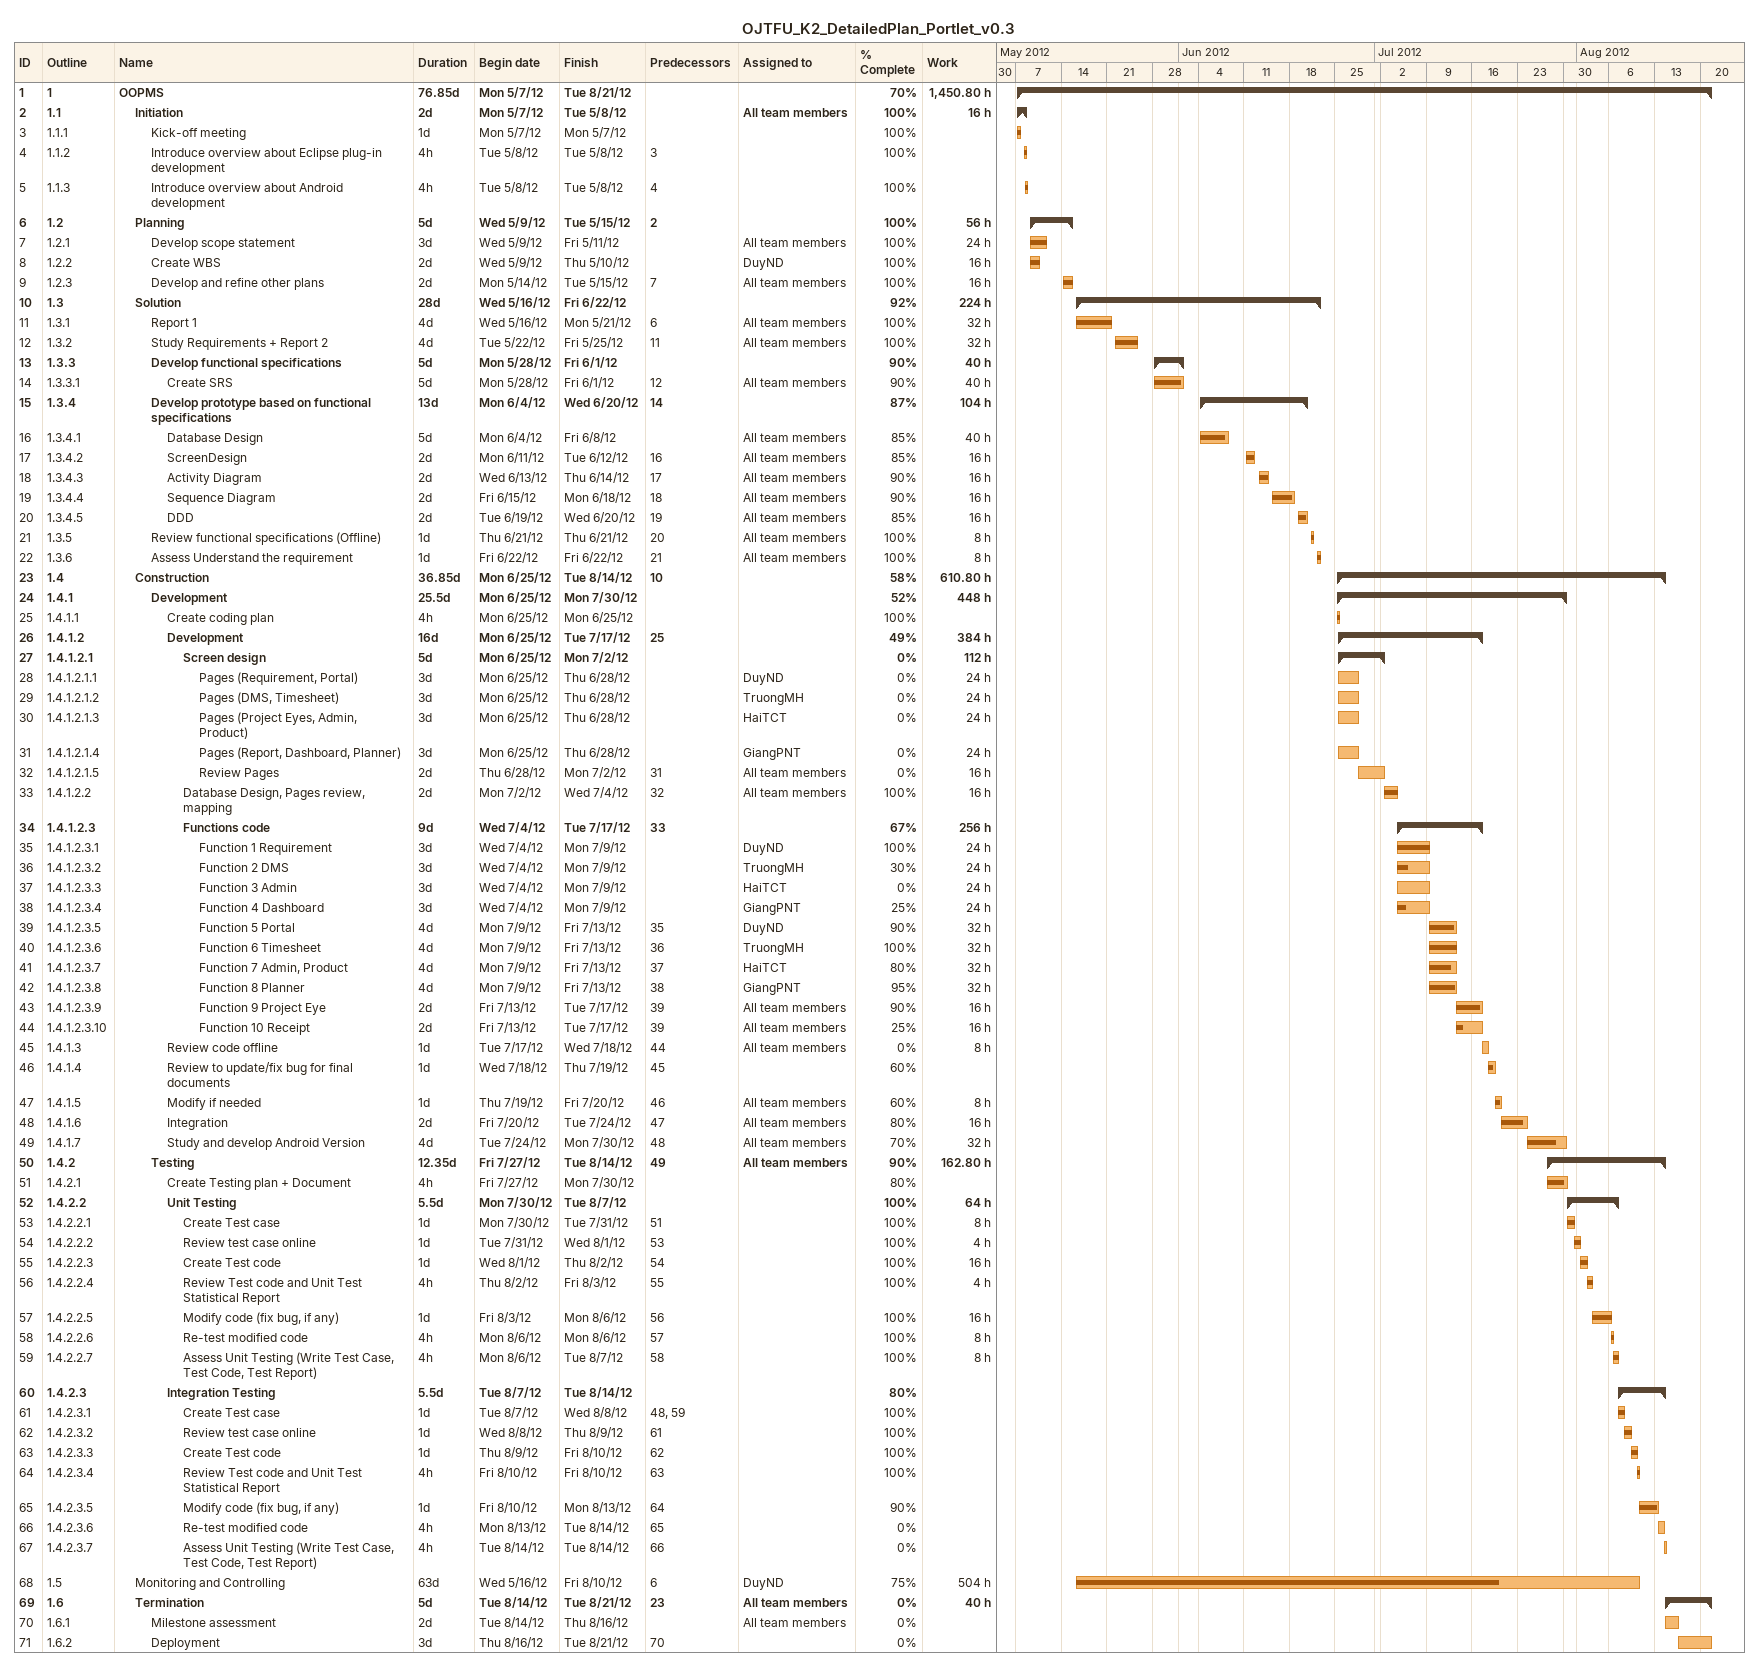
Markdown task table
OJTFU_K2_DetailedPlan_Portlet_v0.3

| ID | WBS | Task | Duration | Start | Finish | Predecessors | Resources | % complete | Work (h) |
|---|---|---|---|---|---|---|---|---|---|
| 1 | 1 | **OOPMS** | 76.85d | 2012-05-07 | 2012-08-21 |  |  | 70 | 1450.80 |
| 2 | 1.1 | **Initiation** | 2d | 2012-05-07 | 2012-05-08 |  | All team members | 100 | 16 |
| 3 | 1.1.1 | Kick-off meeting | 1d | 2012-05-07 | 2012-05-07 |  |  | 100 |  |
| 4 | 1.1.2 | Introduce overview about Eclipse plug-in development | 4h | 2012-05-08 | 2012-05-08 | 3 |  | 100 |  |
| 5 | 1.1.3 | Introduce overview about Android development | 4h | 2012-05-08 | 2012-05-08 | 4 |  | 100 |  |
| 6 | 1.2 | **Planning** | 5d | 2012-05-09 | 2012-05-15 | 2 |  | 100 | 56 |
| 7 | 1.2.1 | Develop scope statement | 3d | 2012-05-09 | 2012-05-11 |  | All team members | 100 | 24 |
| 8 | 1.2.2 | Create WBS | 2d | 2012-05-09 | 2012-05-10 |  | DuyND | 100 | 16 |
| 9 | 1.2.3 | Develop and refine other plans | 2d | 2012-05-14 | 2012-05-15 | 7 | All team members | 100 | 16 |
| 10 | 1.3 | **Solution** | 28d | 2012-05-16 | 2012-06-22 |  |  | 92 | 224 |
| 11 | 1.3.1 | Report 1 | 4d | 2012-05-16 | 2012-05-21 | 6 | All team members | 100 | 32 |
| 12 | 1.3.2 | Study Requirements + Report 2 | 4d | 2012-05-22 | 2012-05-25 | 11 | All team members | 100 | 32 |
| 13 | 1.3.3 | **Develop functional specifications** | 5d | 2012-05-28 | 2012-06-01 |  |  | 90 | 40 |
| 14 | 1.3.3.1 | Create SRS | 5d | 2012-05-28 | 2012-06-01 | 12 | All team members | 90 | 40 |
| 15 | 1.3.4 | **Develop prototype based on functional specifications** | 13d | 2012-06-04 | 2012-06-20 | 14 |  | 87 | 104 |
| 16 | 1.3.4.1 | Database Design | 5d | 2012-06-04 | 2012-06-08 |  | All team members | 85 | 40 |
| 17 | 1.3.4.2 | ScreenDesign | 2d | 2012-06-11 | 2012-06-12 | 16 | All team members | 85 | 16 |
| 18 | 1.3.4.3 | Activity Diagram | 2d | 2012-06-13 | 2012-06-14 | 17 | All team members | 90 | 16 |
| 19 | 1.3.4.4 | Sequence Diagram | 2d | 2012-06-15 | 2012-06-18 | 18 | All team members | 90 | 16 |
| 20 | 1.3.4.5 | DDD | 2d | 2012-06-19 | 2012-06-20 | 19 | All team members | 85 | 16 |
| 21 | 1.3.5 | Review functional specifications (Offline) | 1d | 2012-06-21 | 2012-06-21 | 20 | All team members | 100 | 8 |
| 22 | 1.3.6 | Assess Understand the requirement | 1d | 2012-06-22 | 2012-06-22 | 21 | All team members | 100 | 8 |
| 23 | 1.4 | **Construction** | 36.85d | 2012-06-25 | 2012-08-14 | 10 |  | 58 | 610.80 |
| 24 | 1.4.1 | **Development** | 25.5d | 2012-06-25 | 2012-07-30 |  |  | 52 | 448 |
| 25 | 1.4.1.1 | Create coding plan | 4h | 2012-06-25 | 2012-06-25 |  |  | 100 |  |
| 26 | 1.4.1.2 | **Development** | 16d | 2012-06-25 | 2012-07-17 | 25 |  | 49 | 384 |
| 27 | 1.4.1.2.1 | **Screen design** | 5d | 2012-06-25 | 2012-07-02 |  |  | 0 | 112 |
| 28 | 1.4.1.2.1.1 | Pages (Requirement, Portal) | 3d | 2012-06-25 | 2012-06-28 |  | DuyND | 0 | 24 |
| 29 | 1.4.1.2.1.2 | Pages (DMS, Timesheet) | 3d | 2012-06-25 | 2012-06-28 |  | TruongMH | 0 | 24 |
| 30 | 1.4.1.2.1.3 | Pages (Project Eyes, Admin, Product) | 3d | 2012-06-25 | 2012-06-28 |  | HaiTCT | 0 | 24 |
| 31 | 1.4.1.2.1.4 | Pages (Report, Dashboard, Planner) | 3d | 2012-06-25 | 2012-06-28 |  | GiangPNT | 0 | 24 |
| 32 | 1.4.1.2.1.5 | Review Pages | 2d | 2012-06-28 | 2012-07-02 | 31 | All team members | 0 | 16 |
| 33 | 1.4.1.2.2 | Database Design, Pages review, mapping | 2d | 2012-07-02 | 2012-07-04 | 32 | All team members | 100 | 16 |
| 34 | 1.4.1.2.3 | **Functions code** | 9d | 2012-07-04 | 2012-07-17 | 33 |  | 67 | 256 |
| 35 | 1.4.1.2.3.1 | Function 1 Requirement | 3d | 2012-07-04 | 2012-07-09 |  | DuyND | 100 | 24 |
| 36 | 1.4.1.2.3.2 | Function 2 DMS | 3d | 2012-07-04 | 2012-07-09 |  | TruongMH | 30 | 24 |
| 37 | 1.4.1.2.3.3 | Function 3 Admin | 3d | 2012-07-04 | 2012-07-09 |  | HaiTCT | 0 | 24 |
| 38 | 1.4.1.2.3.4 | Function 4 Dashboard | 3d | 2012-07-04 | 2012-07-09 |  | GiangPNT | 25 | 24 |
| 39 | 1.4.1.2.3.5 | Function 5 Portal | 4d | 2012-07-09 | 2012-07-13 | 35 | DuyND | 90 | 32 |
| 40 | 1.4.1.2.3.6 | Function 6 Timesheet | 4d | 2012-07-09 | 2012-07-13 | 36 | TruongMH | 100 | 32 |
| 41 | 1.4.1.2.3.7 | Function 7 Admin, Product | 4d | 2012-07-09 | 2012-07-13 | 37 | HaiTCT | 80 | 32 |
| 42 | 1.4.1.2.3.8 | Function 8 Planner | 4d | 2012-07-09 | 2012-07-13 | 38 | GiangPNT | 95 | 32 |
| 43 | 1.4.1.2.3.9 | Function 9 Project Eye | 2d | 2012-07-13 | 2012-07-17 | 39 | All team members | 90 | 16 |
| 44 | 1.4.1.2.3.10 | Function 10 Receipt | 2d | 2012-07-13 | 2012-07-17 | 39 | All team members | 25 | 16 |
| 45 | 1.4.1.3 | Review code offline | 1d | 2012-07-17 | 2012-07-18 | 44 | All team members | 0 | 8 |
| 46 | 1.4.1.4 | Review to update/fix bug for final documents | 1d | 2012-07-18 | 2012-07-19 | 45 |  | 60 |  |
| 47 | 1.4.1.5 | Modify if needed | 1d | 2012-07-19 | 2012-07-20 | 46 | All team members | 60 | 8 |
| 48 | 1.4.1.6 | Integration | 2d | 2012-07-20 | 2012-07-24 | 47 | All team members | 80 | 16 |
| 49 | 1.4.1.7 | Study and develop Android Version | 4d | 2012-07-24 | 2012-07-30 | 48 | All team members | 70 | 32 |
| 50 | 1.4.2 | **Testing** | 12.35d | 2012-07-27 | 2012-08-14 | 49 | All team members | 90 | 162.80 |
| 51 | 1.4.2.1 | Create Testing plan + Document | 4h | 2012-07-27 | 2012-07-30 |  |  | 80 |  |
| 52 | 1.4.2.2 | **Unit Testing** | 5.5d | 2012-07-30 | 2012-08-07 |  |  | 100 | 64 |
| 53 | 1.4.2.2.1 | Create Test case | 1d | 2012-07-30 | 2012-07-31 | 51 |  | 100 | 8 |
| 54 | 1.4.2.2.2 | Review test case online | 1d | 2012-07-31 | 2012-08-01 | 53 |  | 100 | 4 |
| 55 | 1.4.2.2.3 | Create Test code | 1d | 2012-08-01 | 2012-08-02 | 54 |  | 100 | 16 |
| 56 | 1.4.2.2.4 | Review Test code and Unit Test Statistical Report | 4h | 2012-08-02 | 2012-08-03 | 55 |  | 100 | 4 |
| 57 | 1.4.2.2.5 | Modify code (fix bug, if any) | 1d | 2012-08-03 | 2012-08-06 | 56 |  | 100 | 16 |
| 58 | 1.4.2.2.6 | Re-test modified code | 4h | 2012-08-06 | 2012-08-06 | 57 |  | 100 | 8 |
| 59 | 1.4.2.2.7 | Assess Unit Testing (Write Test Case, Test Code, Test Report) | 4h | 2012-08-06 | 2012-08-07 | 58 |  | 100 | 8 |
| 60 | 1.4.2.3 | **Integration Testing** | 5.5d | 2012-08-07 | 2012-08-14 |  |  | 80 |  |
| 61 | 1.4.2.3.1 | Create Test case | 1d | 2012-08-07 | 2012-08-08 | 48, 59 |  | 100 |  |
| 62 | 1.4.2.3.2 | Review test case online | 1d | 2012-08-08 | 2012-08-09 | 61 |  | 100 |  |
| 63 | 1.4.2.3.3 | Create Test code | 1d | 2012-08-09 | 2012-08-10 | 62 |  | 100 |  |
| 64 | 1.4.2.3.4 | Review Test code and Unit Test Statistical Report | 4h | 2012-08-10 | 2012-08-10 | 63 |  | 100 |  |
| 65 | 1.4.2.3.5 | Modify code (fix bug, if any) | 1d | 2012-08-10 | 2012-08-13 | 64 |  | 90 |  |
| 66 | 1.4.2.3.6 | Re-test modified code | 4h | 2012-08-13 | 2012-08-14 | 65 |  | 0 |  |
| 67 | 1.4.2.3.7 | Assess Unit Testing (Write Test Case, Test Code, Test Report) | 4h | 2012-08-14 | 2012-08-14 | 66 |  | 0 |  |
| 68 | 1.5 | Monitoring and Controlling | 63d | 2012-05-16 | 2012-08-10 | 6 | DuyND | 75 | 504 |
| 69 | 1.6 | **Termination** | 5d | 2012-08-14 | 2012-08-21 | 23 | All team members | 0 | 40 |
| 70 | 1.6.1 | Milestone assessment | 2d | 2012-08-14 | 2012-08-16 |  | All team members | 0 |  |
| 71 | 1.6.2 | Deployment | 3d | 2012-08-16 | 2012-08-21 | 70 |  | 0 |  |
